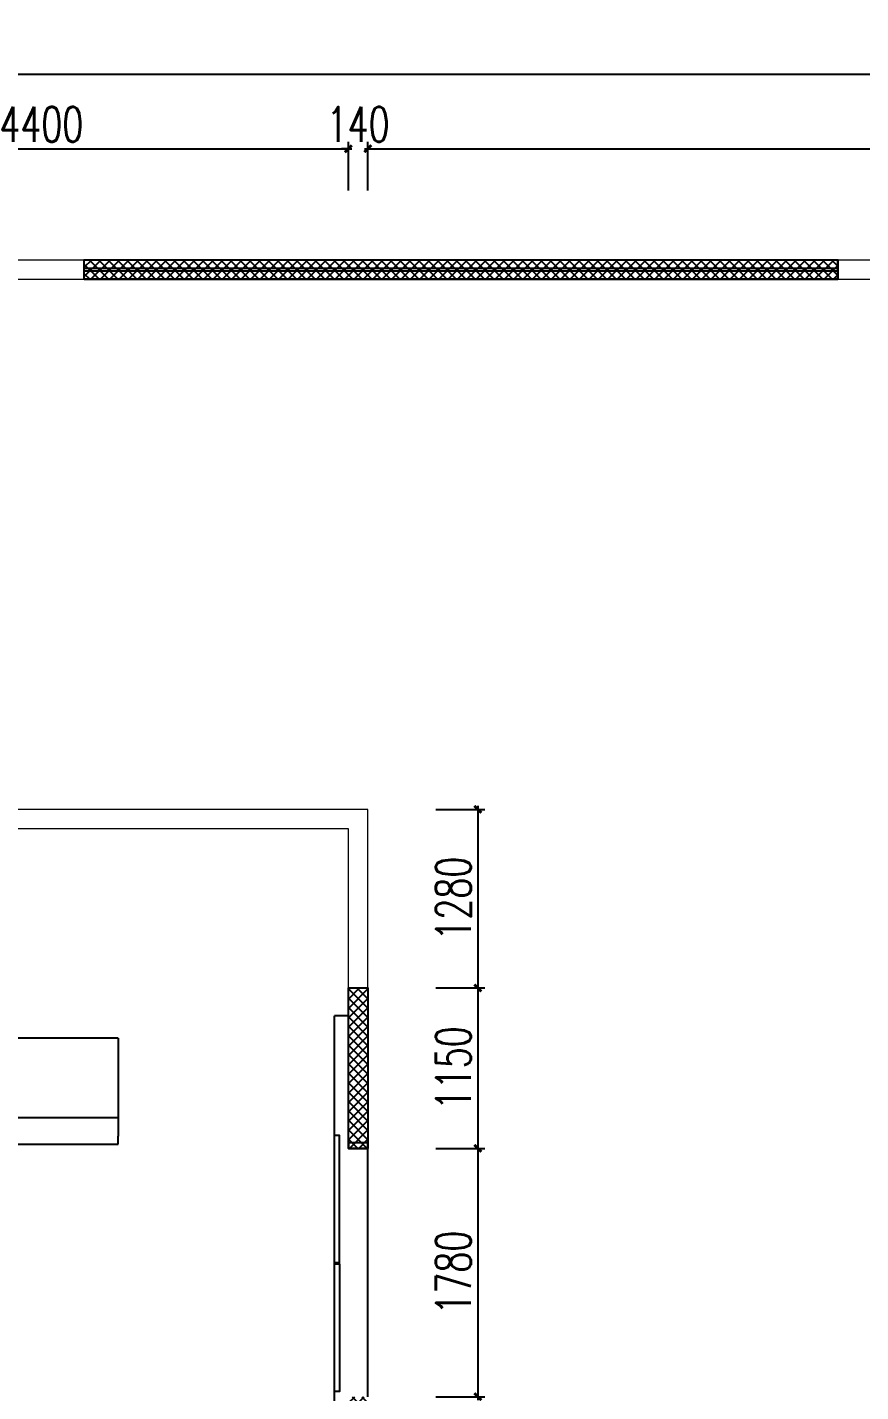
# Model space of a CAD drawing. Header units: millimetres. Extents: x 5625199 to 7433318, y -3316392 to -2552493.
# Drawn here: x 5806551 to 5812524, y -2588084 to -2578303 of the extents above; entities that cross this region are included whole.
import ezdxf

# ---------------------------------------------------------------- set-up
doc = ezdxf.new("R2010")
doc.units = ezdxf.units.MM
doc.header["$PDMODE"] = 35
doc.header["$PDSIZE"] = -10
for name, color, linetype in [('8', 8, 'Continuous'), ('PL-新建墙体', 5, 'Continuous'), ('PL-活动家具', 15, 'Continuous'), ('PL-门', 4, 'Continuous')]:
    doc.layers.add(name, color=color, linetype=linetype)
doc.styles.add('标注-尺寸', font='simplex.shx', dxfattribs={"width": 0.7})
doc.dimstyles.new('MS55', dxfattribs={"dimscale": 0, "dimtxt": 5, "dimasz": 1, "dimexe": 1, "dimexo": 0.8, "dimgap": 1, "dimtad": 1, "dimdec": 0, "dimrnd": 5, "dimdsep": 46, "dimtxsty": '标注-尺寸', "dimblk": 'ARCHTICK', "dimcen": 0, "dimdle": 0.5, "dimclrd": 256, "dimclre": 256, "dimclrt": 50, "dimadec": 0, "dimazin": 0, "dimtfac": 1, "dimtdec": 0, "dimtix": 1, "dimtofl": 0, "dimtmove": 2, "dimatfit": 3, "dimldrblk": 'jt2', "dimfxl": 6, "dimfxlon": 1, "dimtvp": 1, "dimtolj": 1, "dimtzin": 0, "dimarcsym": 0})

# ---------------------------------------------------------------- blocks, each defined once
blk = doc.blocks.new('GW21')
for p, q in [((5241578.2, -2566292), (5240485.3, -2566292)), ((5241578.2, -2566292), (5241578.2, -2566995.9)), ((5238927.8, -2566861.4), (5241578.2, -2566861.4)), ((5241578.2, -2567052), (5241578.2, -2566995.9)), ((5238927.8, -2567052), (5241578.2, -2567052))]:
    blk.add_line(p, q)
blk = doc.blocks.new('_ArchTick')
at = {"color": 0, "linetype": 'ByBlock', "const_width": 0.4}
blk.add_lwpolyline([(-0.5, -0.5), (0.5, 0.5)], dxfattribs=at)
blk = doc.blocks.new('*D1195')
at = {"layer": '8', "lineweight": -2, "ltscale": 500, "transparency": 16777216}
for p, q in [((5804451.9, -2579473.7), (5804451.9, -2579123.7)), ((5808851.9, -2579473.7), (5808851.9, -2579123.7)), ((5804426.9, -2579173.7), (5808876.9, -2579173.7))]:
    blk.add_line(p, q, dxfattribs=at)
at = {"layer": 'Defpoints', "color": 0, "transparency": 16777216}
for p in [(5808851.9, -2579173.7), (5804451.9, -2584455.4), (5808851.9, -2584455.4)]:
    blk.add_point(p, dxfattribs=at)
at = {"layer": '8', "linetype": 'ByBlock', "lineweight": -2, "transparency": 16777216, "xscale": 50.00000000000008, "yscale": 50.00000000000008, "zscale": 50.00000000000008, "rotation": 180}
blk.add_blockref('_ArchTick', (5804451.9, -2579173.7), dxfattribs=at)
at = {"layer": '8', "linetype": 'ByBlock', "lineweight": -2, "transparency": 16777216, "xscale": 50.00000000000008, "yscale": 50.00000000000008, "zscale": 50.00000000000008}
blk.add_blockref('_ArchTick', (5808851.9, -2579173.7), dxfattribs=at)
at = {"layer": '8', "color": 50, "ltscale": 500, "transparency": 16777216, "insert": (5806651.9, -2578998.7), "char_height": 250, "attachment_point": 5, "style": '标注-尺寸'}
blk.add_mtext('\\A1;4400', dxfattribs=at)
blk = doc.blocks.new('jt2')
at = {"ltscale": 0.1}
blk.add_line((0, 0), (-1, 0), dxfattribs=at)
at = {"color": 6, "ltscale": 0.1}
blk.add_lwpolyline([(-1.22, 1.26), (-0.72, 1.5), (0.02, 0), (-0.72, -1.5), (-1.22, -1.26), (0, 0), (-1.22, 1.26)], dxfattribs=at)
blk = doc.blocks.new('*D1196')
at = {"layer": '8', "lineweight": -2, "ltscale": 500, "transparency": 16777216}
for p, q in [((5808851.9, -2579473.7), (5808851.9, -2579123.7)), ((5808991.9, -2579473.7), (5808991.9, -2579123.7)), ((5808851.9, -2579173.7), (5808801.9, -2579173.7)), ((5808991.9, -2579173.7), (5809041.9, -2579173.7))]:
    blk.add_line(p, q, dxfattribs=at)
at = {"layer": 'Defpoints', "color": 0, "transparency": 16777216}
for p in [(5808991.9, -2579173.7), (5808991.9, -2583909.3), (5808851.9, -2584455.4)]:
    blk.add_point(p, dxfattribs=at)
at = {"layer": '8', "linetype": 'ByBlock', "lineweight": -2, "transparency": 16777216, "xscale": 50.00000000000008, "yscale": 50.00000000000008, "zscale": 50.00000000000008}
blk.add_blockref('_ArchTick', (5808851.9, -2579173.7), dxfattribs=at)
at = {"layer": '8', "linetype": 'ByBlock', "lineweight": -2, "transparency": 16777216, "xscale": 50.00000000000008, "yscale": 50.00000000000008, "zscale": 50.00000000000008, "rotation": 180}
blk.add_blockref('_ArchTick', (5808991.9, -2579173.7), dxfattribs=at)
at = {"layer": '8', "color": 50, "ltscale": 500, "transparency": 16777216, "insert": (5808921.9, -2578998.7), "char_height": 250, "attachment_point": 5, "style": '标注-尺寸'}
blk.add_mtext('\\A1;140', dxfattribs=at)
blk = doc.blocks.new('*D1197')
at = {"layer": '8', "lineweight": -2, "ltscale": 500, "transparency": 16777216}
for p, q in [((5808991.9, -2579473.7), (5808991.9, -2579123.7)), ((5826621.3, -2579473.7), (5826621.3, -2579123.7)), ((5808966.9, -2579173.7), (5826646.3, -2579173.7))]:
    blk.add_line(p, q, dxfattribs=at)
at = {"layer": 'Defpoints', "color": 0, "transparency": 16777216}
for p in [(5826621.3, -2579173.7), (5826621.3, -2580409.3), (5808991.9, -2583909.3)]:
    blk.add_point(p, dxfattribs=at)
at = {"layer": '8', "linetype": 'ByBlock', "lineweight": -2, "transparency": 16777216, "xscale": 50.00000000000008, "yscale": 50.00000000000008, "zscale": 50.00000000000008, "rotation": 180}
blk.add_blockref('_ArchTick', (5808991.9, -2579173.7), dxfattribs=at)
at = {"layer": '8', "linetype": 'ByBlock', "lineweight": -2, "transparency": 16777216, "xscale": 50.00000000000008, "yscale": 50.00000000000008, "zscale": 50.00000000000008}
blk.add_blockref('_ArchTick', (5826621.3, -2579173.7), dxfattribs=at)
at = {"layer": '8', "color": 50, "ltscale": 500, "transparency": 16777216, "insert": (5817806.6, -2578998.7), "char_height": 250, "attachment_point": 5, "style": '标注-尺寸'}
blk.add_mtext('\\A1;17630', dxfattribs=at)
blk = doc.blocks.new('*D1200')
at = {"layer": '8', "lineweight": -2, "ltscale": 500, "transparency": 16777216}
for p, q in [((5830646.5, -2578642.1), (5804426.9, -2578642.1)), ((5804451.9, -2578942.1), (5804451.9, -2578592.1)), ((5830621.5, -2578942.1), (5830621.5, -2578592.1))]:
    blk.add_line(p, q, dxfattribs=at)
at = {"layer": 'Defpoints', "color": 0, "transparency": 16777216}
for p in [(5804451.9, -2578642.1), (5804451.9, -2579969.3), (5830621.5, -2580329.5)]:
    blk.add_point(p, dxfattribs=at)
at = {"layer": '8', "linetype": 'ByBlock', "lineweight": -2, "transparency": 16777216, "xscale": 50.00000000000008, "yscale": 50.00000000000008, "zscale": 50.00000000000008, "rotation": 180}
blk.add_blockref('_ArchTick', (5804451.9, -2578642.1), dxfattribs=at)
at = {"layer": '8', "linetype": 'ByBlock', "lineweight": -2, "transparency": 16777216, "xscale": 50.00000000000008, "yscale": 50.00000000000008, "zscale": 50.00000000000008}
blk.add_blockref('_ArchTick', (5830621.5, -2578642.1), dxfattribs=at)
at = {"layer": '8', "color": 50, "ltscale": 500, "transparency": 16777216, "insert": (5817536.7, -2578467.1), "char_height": 250, "attachment_point": 5, "style": '标注-尺寸'}
blk.add_mtext('\\A1;26170', dxfattribs=at)
blk = doc.blocks.new('*D1294')
at = {"lineweight": -2, "ltscale": 500, "transparency": 16777216}
for p, q in [((5809479.9, -2583909.3), (5809829.9, -2583909.3)), ((5809779.9, -2583884.3), (5809779.9, -2585214.4)), ((5809479.9, -2585189.4), (5809829.9, -2585189.4))]:
    blk.add_line(p, q, dxfattribs=at)
at = {"layer": 'Defpoints', "color": 0, "transparency": 16777216}
for p in [(5808991.9, -2583909.3), (5808991.8, -2585189.4), (5809779.9, -2585189.4)]:
    blk.add_point(p, dxfattribs=at)
at = {"linetype": 'ByBlock', "lineweight": -2, "transparency": 16777216, "xscale": 50.00000000000008, "yscale": 50.00000000000008, "zscale": 50.00000000000008}
for p, rotation in [((5809779.9, -2583909.3), 90), ((5809779.9, -2585189.4), 270)]:
    blk.add_blockref('_ArchTick', p, dxfattribs=dict(at, rotation=rotation))
at = {"color": 50, "ltscale": 500, "transparency": 16777216, "insert": (5809604.9, -2584549.4), "char_height": 250, "attachment_point": 5, "rotation": 90, "style": '标注-尺寸'}
blk.add_mtext('\\A1;1280', dxfattribs=at)
blk = doc.blocks.new('*D1295')
at = {"lineweight": -2, "ltscale": 500, "transparency": 16777216}
for p, q in [((5809479.9, -2585189.4), (5809829.9, -2585189.4)), ((5809779.9, -2585164.4), (5809779.9, -2586364.8)), ((5809479.9, -2586339.8), (5809829.9, -2586339.8))]:
    blk.add_line(p, q, dxfattribs=at)
at = {"layer": 'Defpoints', "color": 0, "transparency": 16777216}
for p in [(5808991.8, -2585189.4), (5808991.8, -2586339.8), (5809779.9, -2586339.8)]:
    blk.add_point(p, dxfattribs=at)
at = {"linetype": 'ByBlock', "lineweight": -2, "transparency": 16777216, "xscale": 50.00000000000008, "yscale": 50.00000000000008, "zscale": 50.00000000000008}
for p, rotation in [((5809779.9, -2585189.4), 90), ((5809779.9, -2586339.8), 270)]:
    blk.add_blockref('_ArchTick', p, dxfattribs=dict(at, rotation=rotation))
at = {"color": 50, "ltscale": 500, "transparency": 16777216, "insert": (5809604.9, -2585764.6), "char_height": 250, "attachment_point": 5, "rotation": 90, "style": '标注-尺寸'}
blk.add_mtext('\\A1;1150', dxfattribs=at)
blk = doc.blocks.new('*D1296')
at = {"lineweight": -2, "ltscale": 500, "transparency": 16777216}
for p, q in [((5809479.9, -2586339.8), (5809829.9, -2586339.8)), ((5809779.9, -2586314.8), (5809779.9, -2588144.8)), ((5809479.9, -2588119.8), (5809829.9, -2588119.8))]:
    blk.add_line(p, q, dxfattribs=at)
at = {"layer": 'Defpoints', "color": 0, "transparency": 16777216}
for p in [(5808991.8, -2586339.8), (5808991.8, -2588119.8), (5809779.9, -2588119.8)]:
    blk.add_point(p, dxfattribs=at)
at = {"linetype": 'ByBlock', "lineweight": -2, "transparency": 16777216, "xscale": 50.00000000000008, "yscale": 50.00000000000008, "zscale": 50.00000000000008}
for p, rotation in [((5809779.9, -2586339.8), 90), ((5809779.9, -2588119.8), 270)]:
    blk.add_blockref('_ArchTick', p, dxfattribs=dict(at, rotation=rotation))
at = {"color": 50, "ltscale": 500, "transparency": 16777216, "insert": (5809604.9, -2587229.8), "char_height": 250, "attachment_point": 5, "rotation": 90, "style": '标注-尺寸'}
blk.add_mtext('\\A1;1780', dxfattribs=at)

msp = doc.modelspace()

# ---------------------------------------------------------------- hatches: boundary and pattern name
at = {"layer": 'PL-新建墙体'}
h = msp.add_hatch(dxfattribs=at)
h.set_pattern_fill('ANSI37', color=2, scale=15)
h.set_pattern_definition([(45, (273402.825, -417409.755), (-33.67596045, 33.67596045), []), (135, (273402.825, -417409.755), (-33.67596045, -33.67596045), [])])
h.paths.add_polyline_path([(5808851.88, -2585189.42), (5808991.77, -2585189.42), (5808991.77, -2586339.82), (5808851.88, -2586339.82)])
h.paths.add_polyline_path([(5824359.79, -2580109.31), (5818959.79, -2580109.31), (5818959.79, -2579969.31), (5824359.79, -2579969.31)])
h.paths.add_polyline_path([(5806651.89, -2589029.82), (5808991.88, -2589029.82), (5808991.88, -2589169.53), (5806651.89, -2589169.53)])
h.paths.add_polyline_path([(5826621.3, -2580109.31), (5826761.3, -2580109.31), (5826761.3, -2588029.48), (5826621.3, -2588029.48)])
h.paths.add_polyline_path([(5812359.79, -2580109.31), (5806959.79, -2580109.31), (5806959.79, -2579969.31), (5812359.79, -2579969.31)])
h.paths.add_polyline_path([(5826891.88, -2580109.31), (5824959.79, -2580109.31), (5824959.79, -2579969.31), (5826891.88, -2579969.31)])
h.paths.add_polyline_path([(5808851.77, -2588119.82), (5808991.88, -2588119.82), (5808991.88, -2589029.82), (5808851.77, -2589029.82)])
h.paths.add_polyline_path([(5818359.79, -2580109.31), (5812959.79, -2580109.31), (5812959.79, -2579969.31), (5818359.79, -2579969.31)])
h.paths.add_polyline_path([(5826761.3, -2583999.13), (5830621.48, -2583999.13), (5830621.48, -2584139.13), (5826761.3, -2584139.13)])
h.paths.add_polyline_path([(5808711.46, -2598029.48), (5826711.46, -2598029.48), (5826711.46, -2598169.48), (5808711.46, -2598169.48)])
h.paths.add_polyline_path([(5826761.3, -2588029.48), (5830621.46, -2588029.48), (5830621.46, -2587889.48), (5826761.3, -2587889.48)])
h.paths.add_polyline_path([(5830359.79, -2580109.31), (5827191.88, -2580107.53), (5827191.88, -2579967.53), (5830359.79, -2579969.31)])

# ---------------------------------------------------------------- linework, layer by layer
at = {"color": 255, "lineweight": 9}
for p, q in [((5806359.79, -2579969.31), (5806959.79, -2579969.31)), ((5812359.79, -2579969.31), (5812959.79, -2579969.31)), ((5806359.79, -2580109.31), (5806959.79, -2580109.31)), ((5812359.79, -2580109.31), (5812959.79, -2580109.31))]:
    msp.add_line(p, q, dxfattribs=at)
at = {"color": 255}
for p, q in [((5806959.79, -2580109.31), (5806959.79, -2579969.31)), ((5812359.79, -2580109.31), (5812359.79, -2579969.31))]:
    msp.add_line(p, q, dxfattribs=at)
at = {"color": 250, "ltscale": 500}
for p, q in [((5806959.79, -2579969.31), (5812359.79, -2579969.31)), ((5806959.79, -2580109.31), (5812359.79, -2580109.31)), ((5808851.87, -2585389.82), (5808751.8, -2585389.82)), ((5808751.8, -2589029.82), (5808751.8, -2585389.82))]:
    msp.add_line(p, q, dxfattribs=at)
at = {"color": 3, "ltscale": 500}
for p, q in [((5806959.79, -2580029.31), (5812359.79, -2580029.31)), ((5806959.79, -2580049.31), (5812359.79, -2580049.31))]:
    msp.add_line(p, q, dxfattribs=at)
at = {"lineweight": 9}
for p, q in [((5808991.88, -2583909.31), (5804451.88, -2583909.31)), ((5808851.88, -2584049.31), (5804451.88, -2584049.31)), ((5808991.88, -2585189.42), (5808851.88, -2585189.42))]:
    msp.add_line(p, q, dxfattribs=at)
at = {"lineweight": 18}
for p, q in [((5808991.88, -2586299.82), (5808991.88, -2583909.31)), ((5808851.88, -2586299.82), (5808851.88, -2584049.31))]:
    msp.add_line(p, q, dxfattribs=at)
at = {"ltscale": 500}
for p, q in [((5808991.88, -2586299.82), (5808851.88, -2586299.82)), ((5808991.77, -2588119.82), (5808991.77, -2586299.82))]:
    msp.add_line(p, q, dxfattribs=at)
at = {"color": 1, "ltscale": 500}
for points in [[(5812359.79, -2580109.31), (5806959.79, -2580109.31), (5806959.79, -2579969.31), (5812359.79, -2579969.31)], [(5808851.88, -2585189.42), (5808991.77, -2585189.42), (5808991.77, -2586339.82), (5808851.88, -2586339.82)]]:
    msp.add_lwpolyline(points, close=True, dxfattribs=at)
at = {"ltscale": 500}
msp.add_lwpolyline([(5808851.88, -2586299.82), (5808851.88, -2586339.82), (5808991.88, -2586339.82), (5808991.88, -2586299.82)], dxfattribs=at)
at = {"layer": 'PL-门', "ltscale": 500}
for points in [[(5808749.33, -2586247.01), (5808749.33, -2587157.01), (5808789.33, -2587157.01), (5808789.33, -2586247.01)], [(5808749.77, -2587170.32), (5808749.77, -2588080.32), (5808789.77, -2588080.32), (5808789.77, -2587170.32)]]:
    msp.add_lwpolyline(points, close=True, dxfattribs=at)

# ---------------------------------------------------------------- block references
at = {"layer": 'PL-活动家具', "color": 255}
msp.add_blockref('GW21', (565624, -19256.86), dxfattribs=at)

# ---------------------------------------------------------------- dimensions: what is measured, and where the dimension line sits
at = {"color": 8, "ltscale": 500}
for base, p1, p2, picture, middle in [((5809779.88, -2585189.42), (5808991.88, -2583909.31), (5808991.77, -2585189.42), '*D1294', (5809604.88, -2584549.36)), ((5809779.88, -2586339.82), (5808991.77, -2585189.42), (5808991.77, -2586339.82), '*D1295', (5809604.88, -2585764.62)), ((5809779.88, -2588119.82), (5808991.77, -2586339.82), (5808991.77, -2588119.82), '*D1296', (5809604.88, -2587229.82))]:
    dim = msp.add_linear_dim(base=base, p1=p1, p2=p2, angle=90, dimstyle='MS55', override={"dimscale": 50}, dxfattribs=at)
    dim.commit()
    dim.dimension.update_dxf_attribs({"geometry": picture, "text_midpoint": middle})
at = {"layer": '8', "color": 8, "ltscale": 500}
for base, p1, p2, picture, middle in [((5804451.88, -2578642.07), (5830621.46, -2580329.48), (5804451.88, -2579969.31), '*D1200', (5817536.67, -2578467.07)), ((5808851.88, -2579173.72), (5804451.88, -2584455.36), (5808851.88, -2584455.36), '*D1195', (5806651.88, -2578998.72)), ((5808991.88, -2579173.72), (5808851.88, -2584455.36), (5808991.88, -2583909.31), '*D1196', (5808921.88, -2578998.72)), ((5826621.3, -2579173.72), (5808991.88, -2583909.31), (5826621.3, -2580409.31), '*D1197', (5817806.59, -2578998.72))]:
    dim = msp.add_linear_dim(base=base, p1=p1, p2=p2, dimstyle='MS55', override={"dimscale": 50}, dxfattribs=at)
    dim.commit()
    dim.dimension.update_dxf_attribs({"geometry": picture, "text_midpoint": middle})

doc.saveas('drawing.dxf')
